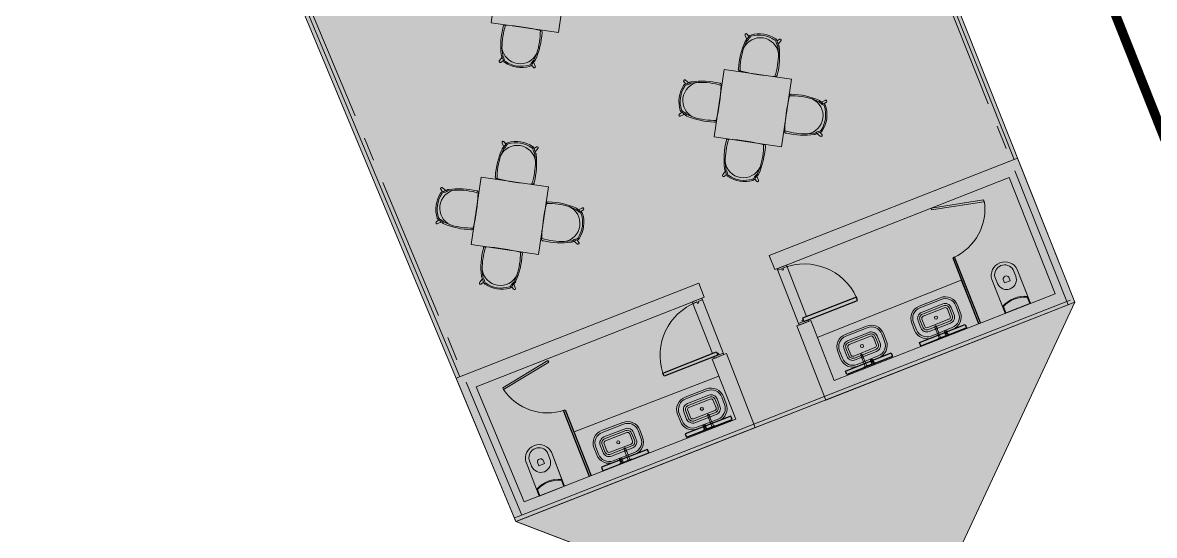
# Model space of a CAD drawing. Header units: metres. Extents: x -466 to 1322, y -1072 to 50.
# Drawn here: x 445.63 to 460.6, y -197.5 to -190.73 of the extents above; entities that cross this region are included whole.
import ezdxf

# ---------------------------------------------------------------- set-up
doc = ezdxf.new("R2010")
doc.units = ezdxf.units.M
for name, pattern in [('B1 P BAJA$0$HIDDEN', [9.525, 6.35, -3.175]), ('CENTER2', [28.575, 19.05, -3.175, 3.175, -3.175]), ('OCULTA2', [0.3, 0.2, -0.1])]:
    doc.linetypes.add(name, pattern=pattern)
for name, color, linetype, lineweight in [('A - MURO BAJO', 2, 'Continuous', 0), ('A - PISO', 1, 'Continuous', 0), ('A - PROY', 250, 'B1 P BAJA$0$HIDDEN', 0), ('A-ACCESORIOS DE BAÑO', 6, 'Continuous', 0), ('A-DOOR', 2, 'Continuous', 9), ('A-EJES', 61, 'CENTER2', 0), ('A-Fixt', 122, 'Continuous', 5), ('A-MUEBLES', 5, 'Continuous', 0), ('A-MURO INT', 4, 'Continuous', 0)]:
    doc.layers.add(name, color=color, linetype=linetype, lineweight=lineweight)
for name, color, linetype in [('A-MIRROR', 8, 'Continuous'), ('A-PUERTA', 2, 'Continuous'), ('AKU_Poligono', 1, 'Continuous'), ('Poligono Fisico', 3, 'Continuous')]:
    doc.layers.add(name, color=color, linetype=linetype)
doc.layers.add('Hatch Exterior', color=7, linetype='Continuous', lineweight=0, true_color=0xa99b89)
doc.layers.add('Hatch fondo', color=254, linetype='Continuous', lineweight=0, transparency=0.5)

# ---------------------------------------------------------------- blocks, each defined once
blk = doc.blocks.new('monomando powder room')
at = {"layer": 'A-ACCESORIOS DE BAÑO'}
for p, q in [((-98.773, -159.223), (-98.773, -159.222)), ((-98.767, -159.222), (-98.773, -159.222)), ((-98.773, -159.222), (-98.767, -159.222)), ((-98.773, -159.224), (-98.773, -159.223)), ((-98.773, -159.223), (-98.773, -159.223)), ((-98.773, -159.225), (-98.773, -159.224)), ((-98.773, -159.227), (-98.773, -159.225)), ((-98.773, -159.228), (-98.773, -159.227)), ((-98.773, -159.306), (-98.773, -159.228)), ((-98.773, -159.384), (-98.773, -159.306)), ((-98.773, -159.384), (-98.773, -159.306)), ((-98.766, -159.223), (-98.767, -159.222)), ((-98.766, -159.224), (-98.766, -159.223)), ((-98.766, -159.224), (-98.766, -159.223)), ((-98.766, -159.223), (-98.766, -159.223)), ((-98.766, -159.223), (-98.766, -159.223)), ((-98.766, -159.225), (-98.766, -159.224)), ((-98.766, -159.224), (-98.766, -159.224)), ((-98.766, -159.226), (-98.766, -159.224)), ((-98.766, -159.224), (-98.766, -159.224)), ((-98.766, -159.226), (-98.766, -159.225)), ((-98.766, -159.227), (-98.766, -159.226)), ((-98.766, -159.227), (-98.766, -159.226)), ((-98.766, -159.228), (-98.766, -159.227)), ((-98.766, -159.228), (-98.766, -159.227)), ((-98.766, -159.229), (-98.766, -159.228)), ((-98.766, -159.239), (-98.766, -159.228)), ((-98.766, -159.306), (-98.766, -159.228)), ((-98.766, -159.232), (-98.766, -159.229)), ((-98.766, -159.231), (-98.766, -159.23)), ((-98.766, -159.233), (-98.766, -159.231)), ((-98.766, -159.237), (-98.766, -159.232)), ((-98.766, -159.238), (-98.766, -159.233)), ((-98.766, -159.243), (-98.766, -159.237)), ((-98.766, -159.239), (-98.766, -159.238)), ((-98.747, -159.239), (-98.766, -159.239)), ((-98.766, -159.24), (-98.766, -159.239)), ((-98.766, -159.239), (-98.747, -159.239)), ((-98.766, -159.239), (-98.766, -159.239)), ((-98.766, -159.241), (-98.766, -159.24)), ((-98.766, -159.244), (-98.766, -159.241)), ((-98.766, -159.249), (-98.766, -159.243)), ((-98.766, -159.248), (-98.766, -159.244)), ((-98.766, -159.252), (-98.766, -159.248)), ((-98.766, -159.256), (-98.766, -159.249)), ((-98.766, -159.256), (-98.766, -159.252)), ((-98.766, -159.261), (-98.766, -159.256)), ((-98.766, -159.264), (-98.766, -159.256)), ((-98.766, -159.265), (-98.766, -159.261)), ((-98.766, -159.27), (-98.766, -159.264)), ((-98.766, -159.269), (-98.766, -159.265)), ((-98.766, -159.272), (-98.766, -159.269)), ((-98.766, -159.276), (-98.766, -159.27)), ((-98.766, -159.273), (-98.766, -159.272)), ((-98.747, -159.273), (-98.766, -159.273)), ((-98.766, -159.306), (-98.766, -159.273)), ((-98.766, -159.275), (-98.766, -159.273)), ((-98.766, -159.273), (-98.747, -159.273)), ((-98.766, -159.274), (-98.766, -159.273)), ((-98.766, -159.274), (-98.766, -159.273)), ((-98.766, -159.279), (-98.766, -159.275)), ((-98.766, -159.281), (-98.766, -159.276)), ((-98.766, -159.282), (-98.766, -159.279)), ((-98.766, -159.283), (-98.766, -159.281)), ((-98.766, -159.283), (-98.766, -159.282)), ((-98.766, -159.284), (-98.766, -159.283)), ((-98.766, -159.384), (-98.766, -159.306)), ((-98.766, -159.384), (-98.766, -159.306)), ((-98.766, -159.343), (-98.766, -159.306)), ((-98.766, -159.329), (-98.766, -159.328)), ((-98.766, -159.332), (-98.766, -159.329)), ((-98.766, -159.331), (-98.766, -159.33)), ((-98.766, -159.333), (-98.766, -159.331)), ((-98.766, -159.337), (-98.766, -159.332)), ((-98.766, -159.338), (-98.766, -159.333)), ((-98.766, -159.343), (-98.766, -159.337)), ((-98.766, -159.343), (-98.766, -159.338)), ((-98.766, -159.341), (-98.766, -159.34)), ((-98.766, -159.343), (-98.766, -159.341)), ((-98.766, -159.342), (-98.766, -159.342)), ((-98.766, -159.343), (-98.766, -159.342)), ((-98.766, -159.349), (-98.766, -159.343)), ((-98.766, -159.345), (-98.766, -159.343)), ((-98.747, -159.24), (-98.747, -159.239)), ((-98.743, -159.24), (-98.747, -159.24)), ((-98.747, -159.241), (-98.747, -159.24)), ((-98.747, -159.24), (-98.747, -159.24)), ((-98.747, -159.24), (-98.743, -159.24)), ((-98.747, -159.24), (-98.747, -159.24)), ((-98.747, -159.242), (-98.747, -159.24)), ((-98.747, -159.24), (-98.747, -159.24)), ((-98.747, -159.243), (-98.747, -159.241)), ((-98.747, -159.245), (-98.747, -159.242)), ((-98.747, -159.245), (-98.747, -159.243)), ((-98.747, -159.249), (-98.747, -159.245)), ((-98.747, -159.248), (-98.747, -159.245)), ((-98.747, -159.252), (-98.747, -159.248)), ((-98.747, -159.252), (-98.747, -159.249)), ((-98.747, -159.256), (-98.747, -159.252)), ((-98.747, -159.256), (-98.747, -159.252)), ((-98.747, -159.261), (-98.747, -159.256)), ((-98.747, -159.261), (-98.747, -159.256)), ((-98.747, -159.265), (-98.747, -159.261)), ((-98.747, -159.264), (-98.747, -159.261)), ((-98.747, -159.268), (-98.747, -159.264)), ((-98.747, -159.268), (-98.747, -159.265)), ((-98.747, -159.27), (-98.747, -159.268)), ((-98.747, -159.271), (-98.747, -159.268)), ((-98.747, -159.272), (-98.747, -159.27)), ((-98.747, -159.273), (-98.747, -159.271)), ((-98.747, -159.273), (-98.747, -159.272)), ((-98.747, -159.272), (-98.747, -159.272)), ((-98.747, -159.272), (-98.743, -159.272)), ((-98.743, -159.272), (-98.747, -159.272)), ((-98.747, -159.273), (-98.747, -159.273)), ((-98.747, -159.273), (-98.747, -159.273)), ((-98.747, -159.273), (-98.747, -159.273)), ((-98.729, -159.239), (-98.743, -159.239)), ((-98.743, -159.24), (-98.743, -159.239)), ((-98.742, -159.24), (-98.743, -159.239)), ((-98.743, -159.239), (-98.729, -159.239)), ((-98.741, -159.241), (-98.743, -159.24)), ((-98.743, -159.24), (-98.743, -159.24)), ((-98.743, -159.273), (-98.743, -159.272)), ((-98.743, -159.272), (-98.741, -159.272)), ((-98.743, -159.273), (-98.742, -159.273)), ((-98.743, -159.273), (-98.729, -159.273)), ((-98.743, -159.273), (-98.743, -159.273)), ((-98.729, -159.273), (-98.743, -159.273)), ((-98.741, -159.242), (-98.742, -159.24)), ((-98.742, -159.273), (-98.741, -159.271)), ((-98.74, -159.244), (-98.741, -159.242)), ((-98.741, -159.271), (-98.74, -159.268)), ((-98.739, -159.248), (-98.74, -159.244)), ((-98.74, -159.268), (-98.739, -159.265)), ((-98.739, -159.252), (-98.739, -159.248)), ((-98.739, -159.256), (-98.739, -159.252)), ((-98.739, -159.261), (-98.739, -159.256)), ((-98.739, -159.265), (-98.739, -159.261)), ((-98.729, -159.239), (-98.712, -159.239)), ((-98.712, -159.239), (-98.729, -159.239)), ((-98.726, -159.273), (-98.729, -159.273)), ((-98.729, -159.273), (-98.726, -159.273)), ((-98.726, -159.273), (-98.712, -159.273)), ((-98.712, -159.273), (-98.726, -159.273)), ((-98.71, -159.239), (-98.712, -159.239)), ((-98.712, -159.239), (-98.71, -159.239)), ((-98.712, -159.273), (-98.71, -159.273)), ((-98.71, -159.273), (-98.712, -159.273)), ((-98.71, -159.24), (-98.71, -159.239)), ((-98.71, -159.24), (-98.71, -159.24)), ((-98.71, -159.256), (-98.71, -159.24)), ((-98.71, -159.273), (-98.71, -159.256)), ((-98.71, -159.273), (-98.71, -159.273)), ((-98.71, -159.273), (-98.71, -159.273)), ((-98.773, -159.386), (-98.773, -159.384)), ((-98.773, -159.387), (-98.773, -159.386)), ((-98.773, -159.389), (-98.773, -159.387)), ((-98.773, -159.39), (-98.773, -159.389)), ((-98.773, -159.39), (-98.773, -159.39)), ((-98.773, -159.39), (-98.767, -159.39)), ((-98.773, -159.39), (-98.773, -159.39)), ((-98.767, -159.39), (-98.773, -159.39)), ((-98.767, -159.39), (-98.766, -159.39)), ((-98.765, -159.344), (-98.766, -159.343)), ((-98.766, -159.348), (-98.766, -159.345)), ((-98.766, -159.352), (-98.766, -159.348)), ((-98.766, -159.356), (-98.766, -159.349)), ((-98.766, -159.356), (-98.766, -159.352)), ((-98.766, -159.361), (-98.766, -159.356)), ((-98.766, -159.364), (-98.766, -159.356)), ((-98.766, -159.364), (-98.766, -159.361)), ((-98.766, -159.37), (-98.766, -159.364)), ((-98.766, -159.368), (-98.766, -159.364)), ((-98.766, -159.37), (-98.766, -159.368)), ((-98.766, -159.37), (-98.765, -159.369)), ((-98.766, -159.384), (-98.766, -159.37)), ((-98.766, -159.384), (-98.766, -159.37)), ((-98.766, -159.376), (-98.766, -159.37)), ((-98.766, -159.372), (-98.766, -159.37)), ((-98.766, -159.375), (-98.766, -159.37)), ((-98.766, -159.371), (-98.766, -159.37)), ((-98.766, -159.371), (-98.766, -159.371)), ((-98.766, -159.372), (-98.766, -159.372)), ((-98.766, -159.379), (-98.766, -159.375)), ((-98.766, -159.381), (-98.766, -159.376)), ((-98.766, -159.382), (-98.766, -159.379)), ((-98.766, -159.383), (-98.766, -159.381)), ((-98.766, -159.383), (-98.766, -159.382)), ((-98.766, -159.384), (-98.766, -159.383)), ((-98.766, -159.386), (-98.766, -159.384)), ((-98.766, -159.386), (-98.766, -159.384)), ((-98.766, -159.387), (-98.766, -159.386)), ((-98.766, -159.387), (-98.766, -159.386)), ((-98.766, -159.388), (-98.766, -159.387)), ((-98.766, -159.388), (-98.766, -159.387)), ((-98.766, -159.389), (-98.766, -159.388)), ((-98.766, -159.389), (-98.766, -159.388)), ((-98.766, -159.389), (-98.766, -159.389)), ((-98.766, -159.389), (-98.766, -159.389)), ((-98.766, -159.39), (-98.766, -159.389)), ((-98.766, -159.39), (-98.766, -159.389)), ((-98.766, -159.39), (-98.766, -159.39)), ((-98.764, -159.345), (-98.765, -159.344)), ((-98.765, -159.369), (-98.764, -159.368)), ((-98.763, -159.346), (-98.764, -159.345)), ((-98.764, -159.368), (-98.763, -159.367)), ((-98.762, -159.346), (-98.763, -159.346)), ((-98.763, -159.346), (-98.763, -159.346)), ((-98.763, -159.346), (-98.762, -159.346)), ((-98.763, -159.367), (-98.762, -159.367)), ((-98.762, -159.367), (-98.763, -159.367)), ((-98.763, -159.367), (-98.763, -159.367)), ((-98.65, -159.346), (-98.762, -159.346)), ((-98.762, -159.346), (-98.65, -159.346)), ((-98.65, -159.367), (-98.762, -159.367)), ((-98.762, -159.367), (-98.65, -159.367)), ((-98.646, -159.346), (-98.65, -159.346)), ((-98.65, -159.346), (-98.646, -159.346)), ((-98.646, -159.367), (-98.65, -159.367)), ((-98.65, -159.367), (-98.646, -159.367)), ((-98.646, -159.346), (-98.642, -159.346)), ((-98.642, -159.346), (-98.646, -159.346)), ((-98.642, -159.367), (-98.646, -159.367)), ((-98.646, -159.367), (-98.642, -159.367)), ((-98.642, -159.346), (-98.638, -159.346)), ((-98.638, -159.346), (-98.642, -159.346)), ((-98.638, -159.367), (-98.642, -159.367)), ((-98.642, -159.367), (-98.638, -159.367)), ((-98.634, -159.346), (-98.638, -159.346)), ((-98.638, -159.346), (-98.634, -159.346)), ((-98.638, -159.367), (-98.634, -159.367)), ((-98.634, -159.367), (-98.638, -159.367)), ((-98.63, -159.346), (-98.634, -159.346)), ((-98.634, -159.346), (-98.63, -159.346)), ((-98.634, -159.367), (-98.63, -159.367)), ((-98.63, -159.367), (-98.634, -159.367)), ((-98.627, -159.346), (-98.63, -159.346)), ((-98.63, -159.346), (-98.627, -159.346)), ((-98.627, -159.367), (-98.63, -159.367)), ((-98.63, -159.367), (-98.627, -159.367)), ((-98.624, -159.346), (-98.627, -159.346)), ((-98.627, -159.346), (-98.624, -159.346)), ((-98.624, -159.367), (-98.627, -159.367)), ((-98.627, -159.367), (-98.624, -159.367)), ((-98.624, -159.346), (-98.622, -159.346)), ((-98.622, -159.346), (-98.624, -159.346)), ((-98.624, -159.367), (-98.622, -159.367)), ((-98.622, -159.367), (-98.624, -159.367)), ((-98.622, -159.346), (-98.62, -159.346)), ((-98.62, -159.346), (-98.622, -159.346)), ((-98.622, -159.367), (-98.62, -159.367)), ((-98.62, -159.367), (-98.622, -159.367)), ((-98.606, -159.346), (-98.62, -159.346)), ((-98.62, -159.346), (-98.606, -159.346)), ((-98.62, -159.367), (-98.606, -159.367)), ((-98.606, -159.367), (-98.62, -159.367)), ((-98.603, -159.346), (-98.606, -159.346)), ((-98.606, -159.367), (-98.603, -159.367)), ((-98.601, -159.347), (-98.603, -159.346)), ((-98.603, -159.367), (-98.601, -159.366)), ((-98.599, -159.349), (-98.601, -159.347)), ((-98.601, -159.366), (-98.599, -159.364)), ((-98.597, -159.351), (-98.599, -159.349)), ((-98.599, -159.364), (-98.597, -159.362)), ((-98.596, -159.354), (-98.597, -159.351)), ((-98.597, -159.362), (-98.596, -159.359)), ((-98.596, -159.356), (-98.596, -159.354)), ((-98.596, -159.356), (-98.596, -159.354)), ((-98.596, -159.359), (-98.596, -159.356)), ((-98.596, -159.359), (-98.596, -159.356))]:
    blk.add_line(p, q, dxfattribs=at)
blk = doc.blocks.new('JVAS_Puerta - 0_90 X 2_10-V18-Planta Baja')
at = {"color": 0}
for p, q in [((-0.425, -0.0425), (-0.425, -0.9025)), ((-0.374, -0.0425), (-0.425, -0.0425)), ((-0.374, -0.9025), (-0.374, -0.0425)), ((-0.425, -0.9025), (-0.374, -0.9025))]:
    blk.add_line(p, q, dxfattribs=at)
at = {"layer": 'A - PROY', "color": 18, "linetype": 'Continuous', "ltscale": 100, "true_color": 0x000000}
blk.add_arc((-0.425, -0.0525), 0.85, 273.43981, 0, dxfattribs=at)
at = {"layer": 'A-DOOR', "color": 253, "linetype": 'Continuous', "ltscale": 100}
for p, q in [((-0.45, 0.0425), (0.45, 0.0425)), ((-0.374, -0.1075), (0.45, -0.1075))]:
    blk.add_line(p, q, dxfattribs=at)
at = {"layer": 'A-DOOR'}
for p, q in [((-0.425, 0.0425), (-0.45, 0.0425)), ((-0.45, 0.0425), (-0.45, -0.1075)), ((-0.425, -0.0225), (-0.425, 0.0425)), ((0.45, 0.0425), (0.425, 0.0425)), ((0.425, 0.0425), (0.425, -0.0225)), ((0.45, -0.1075), (0.45, 0.0425)), ((-0.45, -0.1075), (-0.425, -0.1075)), ((-0.4, -0.0225), (-0.425, -0.0225)), ((-0.425, -0.1075), (-0.425, -0.0425)), ((-0.425, -0.0425), (-0.4, -0.0425)), ((-0.4, -0.0425), (-0.4, -0.0225)), ((0.425, -0.0225), (0.4, -0.0225)), ((0.4, -0.0225), (0.4, -0.0425)), ((0.4, -0.0425), (0.425, -0.0425)), ((0.425, -0.0425), (0.425, -0.1075)), ((0.425, -0.1075), (0.45, -0.1075))]:
    blk.add_line(p, q, dxfattribs=at)

msp = doc.modelspace()

# ---------------------------------------------------------------- hatches: boundary and pattern name
at = {"layer": 'A-MURO INT', "transparency": 33554687}
h = msp.add_hatch(color=256, dxfattribs=at)
h.dxf.hatch_style = 1
h.paths.add_polyline_path([(458.677, -192.781), (459.287, -194.314), (456.365, -195.458), (456.055, -194.667), (455.869, -194.74), (456.234, -195.671), (459.439, -194.415), (458.7, -192.558), (455.504, -193.809), (455.577, -193.995), (455.764, -193.923)])
h.paths.add_polyline_path([(458.789, -192.523), (458.7, -192.558), (459.439, -194.415), (459.457, -194.462), (459.547, -194.427)])
h.paths.add_polyline_path([(459.457, -194.462), (459.439, -194.415), (456.234, -195.671), (456.252, -195.718)])
h = msp.add_hatch(color=256, dxfattribs=at)
h.dxf.hatch_style = 1
h.paths.add_polyline_path([(455.302, -196.036), (454.938, -195.105), (454.904, -195.119), (454.904, -195.119), (454.78, -195.168), (454.752, -195.178), (455.062, -195.969), (452.798, -196.855), (452.799, -196.856), (452.789, -196.86), (452.631, -196.921), (452.619, -196.926), (452.266, -197.064), (451.63, -195.542), (454.46, -194.433), (454.646, -194.36), (454.573, -194.174), (451.462, -195.392), (452.233, -197.238)])
h.paths.add_polyline_path([(451.462, -195.392), (451.367, -195.43), (452.137, -197.275), (452.184, -197.257), (452.233, -197.238)])
h.paths.add_polyline_path([(455.321, -196.082), (455.302, -196.036), (452.233, -197.238), (452.184, -197.257), (452.137, -197.275), (452.157, -197.322)])
at = {"layer": 'Hatch Exterior', "transparency": 33554687}
h = msp.add_hatch(color=256, dxfattribs=at)
h.dxf.hatch_style = 1
h.paths.add_polyline_path([(452.157, -197.322), (445.643, -181.728), (426.443, -196.038), (425.129, -194.274), (443.848, -180.321), (442.653, -178.718), (449.19, -173.846), (446.082, -169.677), (448.887, -167.586), (459.547, -194.427)])
at = {"layer": 'Hatch fondo', "transparency": 33554559}
h = msp.add_hatch(color=256, dxfattribs=at)
h.dxf.hatch_style = 1
h.paths.add_polyline_path([(452.158, -197.324), (457.279, -199.283), (459.547, -194.427)])

# ---------------------------------------------------------------- linework, layer by layer
at = {"layer": 'A - MURO BAJO', "ltscale": 0.05}
for points in [[(450.823, -172.504), (459.547, -194.427), (452.157, -197.322), (447.57, -186.34), (445.643, -181.728)], [(458.743, -192.541), (451.853, -175.228)], [(445.684, -181.697), (447.616, -186.321), (447.616, -186.321), (451.413, -195.412)], [(456.14, -194.892), (458.044, -194.134), (458.266, -194.691)], [(452.184, -197.257), (459.482, -194.399)], [(454.839, -195.402), (452.927, -196.14), (453.143, -196.7)]]:
    msp.add_lwpolyline(points, dxfattribs=at)
at = {"layer": 'A - PISO', "ltscale": 0.05}
msp.add_lwpolyline([(452.157, -197.322), (457.279, -199.283), (459.547, -194.427)], dxfattribs=at)
at = {"layer": 'A - PROY', "linetype": 'Continuous', "ltscale": 100}
for centre, start, end in [((457.656, -193.196), 294.3759, 8.9187), ((452.574, -195.188), 213.9048, 288.4477)]:
    msp.add_arc(centre, 0.7, start, end, dxfattribs=at)
at = {"layer": 'A-DOOR'}
for points in [[(458.342, -193.1), (458.338, -193.076), (457.646, -193.184), (457.65, -193.208)], [(451.994, -195.578), (451.981, -195.557), (452.58, -195.195), (452.593, -195.216)]]:
    msp.add_lwpolyline(points, close=True, dxfattribs=at)
at = {"layer": 'A-EJES', "ltscale": 0.1}
for p, q in [((459.458, -194.462), (447.271, -163.837)), ((452.233, -197.238), (440.431, -168.983))]:
    msp.add_line(p, q, dxfattribs=at)
at = {"layer": 'A-EJES'}
msp.add_line((452.184, -197.257), (452.137, -197.275), dxfattribs=at)
at = {"layer": 'A-Fixt'}
for p, q in [((458.73, -193.997), (458.763, -194.081)), ((458.782, -193.993), (458.96, -194.439)), ((458.924, -194.35), (458.782, -193.993)), ((458.625, -194.572), (458.448, -194.126)), ((458.448, -194.126), (458.59, -194.483)), ((458.522, -194.177), (458.489, -194.093)), ((458.598, -194.125), (458.617, -194.171)), ((458.617, -194.171), (458.691, -194.142)), ((458.691, -194.142), (458.672, -194.095)), ((458.96, -194.439), (458.924, -194.35)), ((458.59, -194.483), (458.625, -194.572)), ((458.634, -194.568), (458.601, -194.484)), ((458.96, -194.439), (458.625, -194.572)), ((458.792, -194.505), (458.96, -194.439)), ((458.917, -194.358), (458.95, -194.442)), ((458.625, -194.572), (458.792, -194.505)), ((452.606, -196.496), (452.574, -196.413)), ((452.799, -196.856), (452.626, -196.408)), ((452.626, -196.408), (452.765, -196.768)), ((452.29, -196.538), (452.463, -196.986)), ((452.429, -196.897), (452.29, -196.538)), ((452.331, -196.506), (452.364, -196.59)), ((452.458, -196.586), (452.44, -196.539)), ((452.533, -196.557), (452.458, -196.586)), ((452.515, -196.51), (452.533, -196.557)), ((452.463, -196.986), (452.799, -196.856)), ((452.799, -196.856), (452.631, -196.921)), ((452.789, -196.86), (452.757, -196.776)), ((452.765, -196.768), (452.799, -196.856)), ((452.463, -196.986), (452.429, -196.897)), ((452.44, -196.898), (452.472, -196.982)), ((452.631, -196.921), (452.463, -196.986))]:
    msp.add_line(p, q, dxfattribs=at)
for points in [[(457.768, -194.366), (457.487, -194.478, 0.414214), (457.39, -194.703), (457.427, -194.798, 0.414214), (457.653, -194.896), (457.934, -194.784, 0.414214), (458.031, -194.558), (457.994, -194.463, 0.414214)], [(457.777, -194.388), (457.496, -194.5, 0.414214), (457.412, -194.694), (457.45, -194.789, 0.414214), (457.644, -194.873), (457.925, -194.761, 0.414214), (458.009, -194.567), (457.971, -194.472, 0.414214)], [(457.801, -194.449), (457.52, -194.56, 0.414214), (457.472, -194.67), (457.51, -194.765, 0.414214), (457.62, -194.813), (457.901, -194.701, 0.414214), (457.949, -194.591), (457.911, -194.496, 0.414214)], [(457.811, -194.474), (457.53, -194.585, 0.414214), (457.497, -194.66), (457.535, -194.756, 0.414214), (457.61, -194.788), (457.891, -194.676, 0.414214), (457.924, -194.601), (457.886, -194.506, 0.414214)], [(457.821, -194.499), (457.54, -194.611, 0.414214), (457.523, -194.65), (457.561, -194.745, 0.414214), (457.6, -194.762), (457.881, -194.65, 0.414214), (457.898, -194.611), (457.86, -194.516, 0.414214)], [(456.789, -194.741), (456.508, -194.853, 0.414214), (456.411, -195.078), (456.449, -195.173, 0.414214), (456.675, -195.271), (456.956, -195.159, 0.414214), (457.053, -194.933), (457.015, -194.838, 0.414214)], [(456.798, -194.763), (456.517, -194.875, 0.414214), (456.434, -195.069), (456.472, -195.165, 0.414214), (456.666, -195.248), (456.947, -195.136, 0.414214), (457.031, -194.942), (456.993, -194.847, 0.414214)], [(456.822, -194.824), (456.541, -194.935, 0.414214), (456.494, -195.045), (456.532, -195.14, 0.414214), (456.642, -195.188), (456.923, -195.076, 0.414214), (456.97, -194.966), (456.932, -194.871, 0.414214)], [(456.832, -194.849), (456.551, -194.96, 0.414214), (456.519, -195.035), (456.557, -195.131, 0.414214), (456.632, -195.163), (456.913, -195.051, 0.414214), (456.945, -194.976), (456.907, -194.881, 0.414214)], [(456.843, -194.874), (456.562, -194.986, 0.414214), (456.545, -195.025), (456.583, -195.12, 0.414214), (456.622, -195.137), (456.903, -195.025, 0.414214), (456.919, -194.986), (456.882, -194.891, 0.414214)], [(454.392, -195.681), (454.674, -195.572, -0.414214), (454.899, -195.671), (454.936, -195.767, -0.414214), (454.837, -195.992), (454.555, -196.1, -0.414214), (454.33, -196.001), (454.293, -195.906, -0.414214)], [(454.401, -195.703), (454.683, -195.594, -0.414214), (454.877, -195.68), (454.914, -195.775, -0.414214), (454.828, -195.969), (454.546, -196.078, -0.414214), (454.352, -195.992), (454.315, -195.897, -0.414214)], [(454.425, -195.764), (454.707, -195.655, -0.414214), (454.816, -195.703), (454.853, -195.799, -0.414214), (454.805, -195.908), (454.523, -196.017, -0.414214), (454.413, -195.969), (454.376, -195.873, -0.414214)], [(454.434, -195.789), (454.716, -195.68, -0.414214), (454.791, -195.713), (454.828, -195.808, -0.414214), (454.795, -195.883), (454.513, -195.992, -0.414214), (454.438, -195.959), (454.401, -195.864, -0.414214)], [(454.444, -195.815), (454.726, -195.706, -0.414214), (454.765, -195.723), (454.802, -195.819, -0.414214), (454.785, -195.857), (454.503, -195.966, -0.414214), (454.464, -195.949), (454.427, -195.854, -0.414214)], [(453.288, -196.122), (453.57, -196.014, -0.414214), (453.794, -196.113), (453.831, -196.208, -0.414214), (453.732, -196.433), (453.45, -196.542, -0.414214), (453.225, -196.443), (453.188, -196.347, -0.414214)], [(453.296, -196.145), (453.578, -196.036, -0.414214), (453.772, -196.122), (453.809, -196.217, -0.414214), (453.723, -196.411), (453.441, -196.52, -0.414214), (453.248, -196.434), (453.211, -196.339, -0.414214)], [(453.32, -196.206), (453.602, -196.097, -0.414214), (453.711, -196.145), (453.748, -196.241, -0.414214), (453.7, -196.35), (453.418, -196.459, -0.414214), (453.308, -196.411), (453.271, -196.315, -0.414214)], [(453.329, -196.231), (453.611, -196.122, -0.414214), (453.686, -196.155), (453.723, -196.25, -0.414214), (453.69, -196.325), (453.408, -196.434, -0.414214), (453.333, -196.401), (453.296, -196.306, -0.414214)], [(453.34, -196.257), (453.622, -196.148, -0.414214), (453.66, -196.165), (453.697, -196.26, -0.414214), (453.68, -196.299), (453.398, -196.408, -0.414214), (453.359, -196.391), (453.322, -196.295, -0.414214)]]:
    msp.add_lwpolyline(points, format="xyb", close=True, dxfattribs=at)
for centre in [(457.71, -194.63), (456.732, -195.005), (454.614, -195.835), (453.509, -196.277)]:
    msp.add_circle(centre, 0.02, dxfattribs=at)
for centre, radius, start, end in [((458.621, -194.074), 0.181, 26.6655, 196.7073), ((458.621, -194.074), 0.181, 26.6655, 196.7073), ((458.617, -194.065), 0.132, 31.2136, 192.1591), ((458.643, -194.129), 0.13, 201.6864, 21.6864), ((458.64, -194.121), 0.0417, 37.9466, 185.4262), ((458.882, -194.73), 0.382, 83.6139, 139.7588), ((458.886, -194.74), 0.382, 85.2986, 138.0742), ((452.463, -196.488), 0.181, 26.1163, 196.158), ((452.463, -196.488), 0.181, 26.1163, 196.158), ((452.46, -196.48), 0.132, 30.6644, 191.6099), ((452.485, -196.543), 0.13, 201.1371, 21.1371), ((452.482, -196.536), 0.0417, 37.3974, 184.8769), ((452.718, -197.147), 0.382, 83.0647, 139.2096), ((452.722, -197.157), 0.382, 84.7493, 137.5249)]:
    msp.add_arc(centre, radius, start, end, dxfattribs=at)
at = {"layer": 'A-MIRROR'}
for points in [[(457.51, -195.006), (457.492, -194.96), (458.096, -194.72), (458.114, -194.766)], [(456.532, -195.381), (456.513, -195.335), (457.117, -195.095), (457.136, -195.141)], [(455.017, -195.976), (454.999, -195.929), (454.392, -196.163), (454.411, -196.21)], [(453.912, -196.417), (453.894, -196.371), (453.288, -196.605), (453.306, -196.652)]]:
    msp.add_lwpolyline(points, close=True, dxfattribs=at)
at = {"layer": 'A-MUEBLES', "color": 5}
for p, q in [((451.957, -189.846), (451.827, -190.737)), ((452.717, -190.866), (452.847, -189.976)), ((451.827, -190.737), (452.717, -190.866)), ((455.189, -190.902), (455.209, -190.954)), ((455.236, -190.917), (455.212, -190.885)), ((455.206, -190.982), (455.167, -191.071)), ((455.609, -190.975), (455.642, -190.952)), ((455.618, -191.047), (455.628, -191.143)), ((455.658, -190.975), (455.623, -191.019)), ((451.941, -191.235), (451.976, -191.191)), ((451.982, -191.163), (451.972, -191.067)), ((452.393, -191.228), (452.432, -191.139)), ((451.991, -191.235), (451.957, -191.258)), ((452.363, -191.293), (452.388, -191.325)), ((452.41, -191.308), (452.39, -191.256)), ((454.908, -191.352), (454.778, -192.242)), ((455.798, -191.482), (454.908, -191.352)), ((454.398, -191.495), (454.443, -191.529)), ((455.668, -192.372), (455.798, -191.482)), ((454.4, -191.544), (454.376, -191.511)), ((454.471, -191.534), (454.567, -191.522)), ((456.164, -191.779), (456.074, -191.742)), ((456.244, -191.76), (456.191, -191.782)), ((456.229, -191.808), (456.261, -191.783)), ((454.349, -191.918), (454.317, -191.943)), ((454.335, -191.965), (454.387, -191.944)), ((454.415, -191.947), (454.504, -191.984)), ((454.778, -192.242), (455.668, -192.372)), ((456.108, -192.192), (456.012, -192.204)), ((456.18, -192.231), (456.135, -192.197)), ((456.179, -192.181), (456.203, -192.214)), ((451.993, -192.404), (451.954, -192.493)), ((451.976, -192.324), (451.996, -192.376)), ((452.023, -192.339), (451.999, -192.307)), ((452.396, -192.397), (452.429, -192.374)), ((452.445, -192.397), (452.41, -192.441)), ((452.405, -192.469), (452.415, -192.565)), ((454.892, -192.74), (454.927, -192.697)), ((454.933, -192.669), (454.923, -192.573)), ((455.344, -192.733), (455.383, -192.645)), ((451.695, -192.774), (451.565, -193.664)), ((452.585, -192.904), (451.695, -192.774)), ((454.942, -192.74), (454.908, -192.764)), ((455.314, -192.799), (455.339, -192.831)), ((455.361, -192.814), (455.341, -192.761)), ((451.187, -192.966), (451.163, -192.933)), ((451.185, -192.917), (451.23, -192.951)), ((451.258, -192.956), (451.354, -192.944)), ((452.455, -193.794), (452.585, -192.904)), ((452.951, -193.201), (452.861, -193.164)), ((453.031, -193.183), (452.978, -193.204)), ((453.016, -193.23), (453.048, -193.205)), ((451.136, -193.34), (451.104, -193.365)), ((451.122, -193.387), (451.174, -193.366)), ((451.202, -193.369), (451.291, -193.406)), ((452.966, -193.603), (452.99, -193.636)), ((451.565, -193.664), (452.455, -193.794)), ((452.895, -193.614), (452.799, -193.626)), ((452.967, -193.653), (452.922, -193.619)), ((451.72, -194.091), (451.71, -193.995)), ((451.679, -194.163), (451.714, -194.119)), ((451.729, -194.162), (451.695, -194.186)), ((452.148, -194.236), (452.128, -194.183)), ((452.131, -194.156), (452.17, -194.067)), ((452.101, -194.221), (452.126, -194.253))]:
    msp.add_line(p, q, dxfattribs=at)
for centre, radius, start, end in [((453.009, -191.044), 1.053, 165.8843, 186.09), ((452.924, -191.063), 0.952, 161.939, 180.263), ((452.01, -190.788), 0.022, 66.442, 178.1592), ((451.865, -193.261), 2.499, 75.7124, 86.4895), ((451.451, -190.8), 1.053, 336.1119, 356.3177), ((451.527, -190.844), 0.952, 341.939, 0.263), ((452.482, -190.861), 0.022, 344.0427, 95.7599), ((455.2, -190.893), 0.0141, 37.1157, 217.4292), ((455.274, -190.938), 0.0425, 106.1918, 149.863), ((455.371, -191.274), 0.392, 56.0102, 106.1918), ((455.371, -191.274), 0.375, 56.0102, 106.1918), ((456.148, -191.41), 1.053, 156.1119, 176.3177), ((455.386, -191.177), 0.244, 8.0759, 154.126), ((455.386, -191.177), 0.244, 8.0759, 154.126), ((455.224, -191.001), 0.0425, 133.2522, 156.1119), ((455.032, -190.798), 0.236, 313.2522, 329.863), ((455.032, -190.798), 0.253, 313.2522, 329.863), ((455.274, -190.938), 0.0255, 106.1918, 149.863), ((455.567, -190.984), 0.0255, 12.3389, 56.0102), ((455.567, -190.984), 0.0425, 12.3389, 56.0102), ((455.839, -190.924), 0.253, 192.3389, 208.9497), ((455.839, -190.924), 0.236, 192.3389, 208.9497), ((454.59, -191.166), 1.053, 345.8843, 6.09), ((455.595, -191.059), 0.0425, 6.09, 28.9497), ((455.65, -190.964), 0.0141, 304.7727, 125.0862), ((452.004, -191.151), 0.0425, 186.09, 208.9497), ((451.76, -191.286), 0.236, 12.3389, 28.9497), ((452.213, -191.033), 0.244, 188.0759, 334.126), ((452.213, -191.033), 0.244, 188.0759, 334.126), ((451.76, -191.286), 0.253, 12.3389, 28.9497), ((456.072, -191.366), 0.952, 161.939, 180.263), ((454.675, -191.147), 0.952, 341.939, 0.263), ((451.949, -191.246), 0.0141, 124.7727, 305.0862), ((452.032, -191.226), 0.0425, 192.3389, 236.0102), ((452.032, -191.226), 0.0255, 192.3389, 236.0102), ((452.228, -190.936), 0.392, 236.0102, 286.1918), ((452.228, -190.936), 0.375, 236.0102, 286.1918), ((452.326, -191.272), 0.0255, 286.1918, 329.863), ((452.326, -191.272), 0.0425, 286.1918, 329.863), ((452.567, -191.412), 0.253, 133.2522, 149.863), ((452.567, -191.412), 0.236, 133.2522, 149.863), ((452.399, -191.317), 0.0141, 217.1157, 37.4292), ((452.376, -191.209), 0.0425, 313.2522, 336.1119), ((455.118, -191.348), 0.022, 164.0427, 275.7599), ((454.387, -191.503), 0.0141, 35.97, 216.2835), ((454.612, -192.559), 1.053, 77.0816, 97.2873), ((455.734, -188.949), 2.499, 255.7124, 266.4895), ((455.59, -191.422), 0.022, 246.442, 358.1592), ((454.703, -191.775), 0.392, 147.2075, 197.3891), ((454.703, -191.775), 0.375, 147.2075, 197.3891), ((454.606, -191.762), 0.244, 99.2732, 245.3233), ((454.606, -191.762), 0.244, 99.2732, 245.3233), ((454.409, -191.586), 0.0425, 103.5362, 147.2075), ((454.409, -191.586), 0.0255, 103.5362, 147.2075), ((454.343, -191.315), 0.236, 283.5362, 300.147), ((454.343, -191.315), 0.253, 283.5362, 300.147), ((454.483, -191.556), 0.0425, 97.2873, 120.147), ((454.591, -192.474), 0.952, 73.1363, 91.4603), ((452.371, -191.459), 2.499, 346.9097, 357.6868), ((454.847, -191.554), 0.022, 337.6393, 89.3565), ((458.207, -192.267), 2.499, 166.9097, 177.6868), ((455.795, -191.698), 0.022, 75.24, 186.9572), ((455.798, -192.653), 0.952, 73.1363, 91.4603), ((455.755, -192.73), 1.053, 67.3092, 87.515), ((455.972, -191.963), 0.244, 279.2732, 65.3233), ((455.972, -191.963), 0.244, 279.2732, 65.3233), ((456.145, -191.797), 0.0425, 44.4495, 67.3092), ((456.344, -191.602), 0.253, 224.4495, 241.0603), ((456.344, -191.602), 0.236, 224.4495, 241.0603), ((456.21, -191.846), 0.0425, 17.3891, 61.0603), ((456.252, -191.772), 0.0141, 308.313, 128.6265), ((454.326, -191.954), 0.0141, 128.313, 308.6265), ((454.369, -191.88), 0.0425, 197.3891, 241.0603), ((454.369, -191.88), 0.0255, 197.3891, 241.0603), ((454.234, -192.124), 0.236, 44.4495, 61.0603), ((454.234, -192.124), 0.253, 44.4495, 61.0603), ((454.433, -191.929), 0.0425, 224.4495, 247.3092), ((455.876, -191.95), 0.375, 327.2075, 17.3891), ((455.876, -191.95), 0.392, 327.2075, 17.3891), ((456.21, -191.846), 0.0255, 17.3891, 61.0603), ((454.823, -190.996), 1.053, 247.3092, 267.515), ((454.781, -191.073), 0.952, 253.1363, 271.4603), ((454.783, -192.027), 0.022, 255.24, 6.9572), ((455.731, -192.172), 0.022, 157.6393, 269.3565), ((455.987, -191.252), 0.952, 253.1363, 271.4603), ((455.967, -191.167), 1.053, 257.0816, 277.2873), ((456.095, -192.17), 0.0425, 277.2873, 300.147), ((456.235, -192.411), 0.253, 103.5362, 120.147), ((456.235, -192.411), 0.236, 103.5362, 120.147), ((456.17, -192.14), 0.0255, 283.5362, 327.2075), ((456.17, -192.14), 0.0425, 283.5362, 327.2075), ((456.191, -192.223), 0.0141, 215.97, 36.2835), ((452.935, -192.832), 1.053, 156.1119, 176.3177), ((452.173, -192.599), 0.244, 8.0759, 154.126), ((452.173, -192.599), 0.244, 8.0759, 154.126), ((452.011, -192.423), 0.0425, 133.2522, 156.1119), ((451.987, -192.315), 0.0141, 37.1157, 217.4292), ((451.819, -192.22), 0.236, 313.2522, 329.863), ((451.819, -192.22), 0.253, 313.2522, 329.863), ((452.061, -192.36), 0.0425, 106.1918, 149.863), ((452.061, -192.36), 0.0255, 106.1918, 149.863), ((452.158, -192.696), 0.392, 56.0102, 106.1918), ((452.158, -192.696), 0.375, 56.0102, 106.1918), ((452.354, -192.406), 0.0255, 12.3389, 56.0102), ((452.354, -192.406), 0.0425, 12.3389, 56.0102), ((452.626, -192.346), 0.253, 192.3389, 208.9497), ((452.626, -192.346), 0.236, 192.3389, 208.9497), ((452.437, -192.386), 0.0141, 304.7727, 125.0862), ((455.96, -192.549), 1.053, 165.8843, 186.09), ((455.875, -192.568), 0.952, 161.939, 180.263), ((454.961, -192.293), 0.022, 66.442, 178.1592), ((454.816, -194.767), 2.499, 75.7124, 86.4895), ((454.403, -192.306), 1.053, 336.1119, 356.3177), ((454.478, -192.35), 0.952, 341.939, 0.263), ((455.433, -192.367), 0.022, 344.0427, 95.7599), ((452.859, -192.788), 0.952, 161.939, 180.263), ((451.377, -192.588), 1.053, 345.8843, 6.09), ((452.382, -192.481), 0.0425, 6.09, 28.9497), ((451.462, -192.569), 0.952, 341.939, 0.263), ((454.955, -192.657), 0.0425, 186.09, 208.9497), ((454.711, -192.792), 0.236, 12.3389, 28.9497), ((455.164, -192.538), 0.244, 188.0759, 334.126), ((455.164, -192.538), 0.244, 188.0759, 334.126), ((454.711, -192.792), 0.253, 12.3389, 28.9497), ((451.905, -192.771), 0.022, 164.0427, 275.7599), ((452.521, -190.371), 2.499, 255.7124, 266.4895), ((452.377, -192.844), 0.022, 246.442, 358.1592), ((454.9, -192.752), 0.0141, 124.7727, 305.0862), ((454.984, -192.732), 0.0425, 192.3389, 236.0102), ((454.984, -192.732), 0.0255, 192.3389, 236.0102), ((455.179, -192.442), 0.392, 236.0102, 286.1918), ((455.179, -192.442), 0.375, 236.0102, 286.1918), ((455.277, -192.778), 0.0255, 286.1918, 329.863), ((455.277, -192.778), 0.0425, 286.1918, 329.863), ((455.518, -192.918), 0.253, 133.2522, 149.863), ((455.518, -192.918), 0.236, 133.2522, 149.863), ((455.35, -192.822), 0.0141, 217.1157, 37.4292), ((455.327, -192.715), 0.0425, 313.2522, 336.1119), ((451.49, -193.198), 0.392, 147.2075, 197.3891), ((451.49, -193.198), 0.375, 147.2075, 197.3891), ((451.393, -193.184), 0.244, 99.2732, 245.3233), ((451.393, -193.184), 0.244, 99.2732, 245.3233), ((451.174, -192.925), 0.0141, 35.97, 216.2835), ((451.196, -193.008), 0.0425, 103.5362, 147.2075), ((451.196, -193.008), 0.0255, 103.5362, 147.2075), ((451.13, -192.737), 0.236, 283.5362, 300.147), ((451.13, -192.737), 0.253, 283.5362, 300.147), ((451.27, -192.978), 0.0425, 97.2873, 120.147), ((451.399, -193.981), 1.053, 77.0816, 97.2873), ((451.378, -193.896), 0.952, 73.1363, 91.4603), ((449.158, -192.881), 2.499, 346.9097, 357.6868), ((451.634, -192.976), 0.022, 337.6393, 89.3565), ((454.994, -193.689), 2.499, 166.9097, 177.6868), ((452.582, -193.12), 0.022, 75.24, 186.9572), ((452.585, -194.075), 0.952, 73.1363, 91.4603), ((452.542, -194.152), 1.053, 67.3092, 87.515), ((452.759, -193.385), 0.244, 279.2732, 65.3233), ((452.759, -193.385), 0.244, 279.2732, 65.3233), ((452.932, -193.219), 0.0425, 44.4495, 67.3092), ((453.131, -193.024), 0.253, 224.4495, 241.0603), ((453.131, -193.024), 0.236, 224.4495, 241.0603), ((452.663, -193.372), 0.375, 327.2075, 17.3891), ((452.663, -193.372), 0.392, 327.2075, 17.3891), ((452.996, -193.268), 0.0255, 17.3891, 61.0603), ((452.996, -193.268), 0.0425, 17.3891, 61.0603), ((453.039, -193.194), 0.0141, 308.313, 128.6265), ((451.113, -193.376), 0.0141, 128.313, 308.6265), ((451.156, -193.302), 0.0425, 197.3891, 241.0603), ((451.156, -193.302), 0.0255, 197.3891, 241.0603), ((451.021, -193.546), 0.236, 44.4495, 61.0603), ((451.021, -193.546), 0.253, 44.4495, 61.0603), ((451.22, -193.351), 0.0425, 224.4495, 247.3092), ((451.61, -192.418), 1.053, 247.3092, 267.515), ((451.567, -192.495), 0.952, 253.1363, 271.4603), ((451.57, -193.449), 0.022, 255.24, 6.9572), ((452.518, -193.594), 0.022, 157.6393, 269.3565), ((452.774, -192.674), 0.952, 253.1363, 271.4603), ((453.022, -193.833), 0.253, 103.5362, 120.147), ((453.022, -193.833), 0.236, 103.5362, 120.147), ((452.957, -193.562), 0.0255, 283.5362, 327.2075), ((452.957, -193.562), 0.0425, 283.5362, 327.2075), ((452.747, -193.972), 1.053, 165.8843, 186.09), ((452.662, -193.99), 0.952, 161.939, 180.263), ((451.748, -193.715), 0.022, 66.442, 178.1592), ((451.603, -196.189), 2.499, 75.7124, 86.4895), ((452.754, -192.589), 1.053, 257.0816, 277.2873), ((452.882, -193.592), 0.0425, 277.2873, 300.147), ((452.978, -193.645), 0.0141, 215.97, 36.2835), ((451.189, -193.728), 1.053, 336.1119, 356.3177), ((451.265, -193.772), 0.952, 341.939, 0.263), ((452.22, -193.789), 0.022, 344.0427, 95.7599), ((451.951, -193.961), 0.244, 188.0759, 334.126), ((451.951, -193.961), 0.244, 188.0759, 334.126), ((451.687, -194.174), 0.0141, 124.7727, 305.0862), ((451.742, -194.079), 0.0425, 186.09, 208.9497), ((451.498, -194.214), 0.236, 12.3389, 28.9497), ((451.498, -194.214), 0.253, 12.3389, 28.9497), ((451.77, -194.154), 0.0425, 192.3389, 236.0102), ((451.77, -194.154), 0.0255, 192.3389, 236.0102), ((451.966, -193.864), 0.392, 236.0102, 286.1918), ((451.966, -193.864), 0.375, 236.0102, 286.1918), ((452.305, -194.34), 0.253, 133.2522, 149.863), ((452.305, -194.34), 0.236, 133.2522, 149.863), ((452.114, -194.137), 0.0425, 313.2522, 336.1119), ((452.064, -194.2), 0.0255, 286.1918, 329.863), ((452.064, -194.2), 0.0425, 286.1918, 329.863), ((452.137, -194.245), 0.0141, 217.1157, 37.4292)]:
    msp.add_arc(centre, radius, start, end, dxfattribs=at)
at = {"layer": 'A-MURO INT'}
for p, q in [((455.764, -193.923), (455.577, -193.995)), ((454.46, -194.433), (454.646, -194.36)), ((455.869, -194.74), (456.055, -194.667)), ((454.938, -195.105), (454.752, -195.178))]:
    msp.add_line(p, q, dxfattribs=at)
for points in [[(455.869, -194.74), (456.252, -195.718), (459.547, -194.427), (458.789, -192.523), (455.504, -193.809), (455.577, -193.995)], [(456.055, -194.667), (456.365, -195.458), (459.287, -194.314), (458.677, -192.781), (455.764, -193.923)], [(454.938, -195.105), (455.321, -196.082), (452.157, -197.322), (451.367, -195.43), (454.573, -194.174), (454.646, -194.36)], [(454.752, -195.178), (455.062, -195.969), (452.266, -197.064), (451.63, -195.542), (454.46, -194.433)]]:
    msp.add_lwpolyline(points, dxfattribs=at)
at = {"layer": 'A-PUERTA'}
for points in [[(458.296, -194.699), (457.956, -193.831), (457.933, -193.84), (458.273, -194.709)], [(453.127, -196.727), (452.786, -195.858), (452.809, -195.849), (453.15, -196.717)]]:
    msp.add_lwpolyline(points, dxfattribs=at)
at = {"layer": 'AKU_Poligono'}
msp.add_lwpolyline([(424.696, -101.525), (492.187, -271.466), (495.013, -292.582)], dxfattribs=at)
at = {"layer": 'Hatch fondo'}
msp.add_lwpolyline([(452.158, -197.324), (457.279, -199.283), (459.547, -194.427), (452.158, -197.324)], dxfattribs=at)
at = {"layer": 'Poligono Fisico', "color": 5, "linetype": 'OCULTA2', "const_width": 0.125}
msp.add_lwpolyline([(450.856, -218.239), (409.06, -197.271), (450.464, -166.41), (465.813, -205.058)], close=True, dxfattribs=at)

# ---------------------------------------------------------------- block references
at = {"layer": 'A-Fixt', "xscale": -1, "rotation": 291.6999153622835}
for p in [(569.308, -44.21), (568.33, -44.585)]:
    msp.add_blockref('monomando powder room', p, dxfattribs=at)
at = {"layer": 'A-Fixt', "rotation": 111.1235924689172}
for p in [(270.516, -161.368), (269.411, -161.81)]:
    msp.add_blockref('monomando powder room', p, dxfattribs=at)
at = {"layer": 'A-PUERTA', "zscale": 0.8888888888888828}
for p, xscale, yscale, rotation in [((455.789, -194.342), 0.8888888888888828, 0.8888888888888828, 111.3897061868218), ((454.723, -194.76), -0.888888888888883, 0.888888888888883, 291.4338016443788)]:
    msp.add_blockref('JVAS_Puerta - 0_90 X 2_10-V18-Planta Baja', p, dxfattribs=dict(at, xscale=xscale, yscale=yscale, rotation=rotation))

doc.saveas('drawing.dxf')
